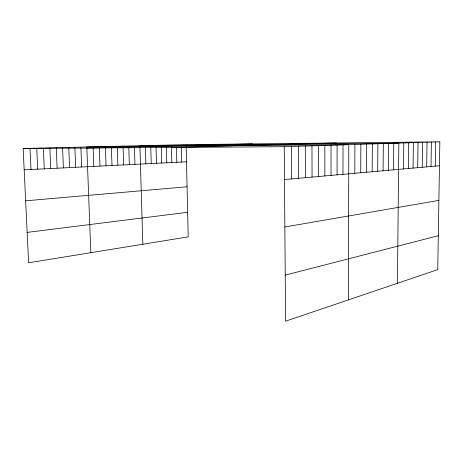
<?xml version="1.0" encoding="UTF-8"?>
<svg xmlns="http://www.w3.org/2000/svg" width="463" height="463" viewBox="0 0 463 463"><rect width="100%" height="100%" fill="white"/><g stroke="black" fill="none" stroke-linecap="round" stroke-linejoin="round"><path stroke-width="0.69" d="M337.076 174.858L337.093 145.035M342.973 174.331L343.019 144.85M348.431 299.891L348.807 144.664L86.807 146.979L90.823 252.688M354.808 173.278L354.901 144.473M360.735 172.751L360.856 144.288M366.522 172.236L366.667 144.109M372.171 171.732L372.345 143.929M377.698 171.241L377.889 143.756M383.092 170.76L383.306 143.588M388.37 170.291L388.602 143.42M393.533 169.828L393.781 143.258M397.422 283.292L398.846 143.102L139.907 145.723M403.516 168.943L403.8 142.945M408.343 168.509L408.644 142.795M413.071 168.086L413.39 142.645M417.701 167.675L418.031 142.5M422.233 167.27L422.574 142.361M426.672 166.877L427.031 142.222M431.018 166.489L431.389 142.083M435.278 166.113L435.666 141.95M439.85 141.817L437.743 269.634L285.567 321.183L284.253 146.684L439.85 141.817L186.12 144.635L23.15 148.484L28.613 262.787L188.209 236.871L186.172 146.783M285.22 275.132L438.305 235.719M284.855 226.98L438.883 200.398M27.161 232.409L187.654 212.297M284.502 179.54L439.456 165.737M25.65 200.809L187.075 186.78M24.169 169.84L186.514 161.819M171.599 147.46L336.613 142.963M86.402 148.044L252.404 143.9M23.15 148.484L284.253 146.684M36.716 148.16L37.677 169.169M29.985 148.322L30.98 169.499M49.842 147.853L50.745 168.526M43.331 148.004L44.263 168.845M56.249 147.697L57.123 168.208M68.761 147.402L69.583 167.594M62.551 147.552L63.402 167.901M80.915 147.83L81.656 166.998M74.896 147.975L75.666 167.293M93.15 148.229L93.821 166.396M99.331 148.119L99.979 166.09M111.398 147.813L112.005 165.499M105.367 146.54L106.039 165.795M123.042 146.123L123.65 164.921M117.289 147.662L117.874 165.21M134.415 147.28L134.941 164.365M128.795 147.425L129.339 164.643M145.417 147.697L145.88 163.827M139.948 147.136L142.835 244.238M156.066 147.5L156.494 163.3M150.782 147.558L151.227 163.561M166.396 147.222L166.796 162.791M161.269 147.361L161.685 163.045M176.426 146.956L176.797 162.299M171.449 147.089L171.837 162.542M181.334 146.91L181.687 162.056M298.456 146.244L298.623 178.284M291.441 146.464L291.649 178.903M305.291 146.03L305.424 177.676M318.469 145.613L318.538 176.507M311.958 145.822L312.062 177.086M331.033 145.226L331.039 175.396M324.829 145.417L324.864 175.946"/></g></svg>
